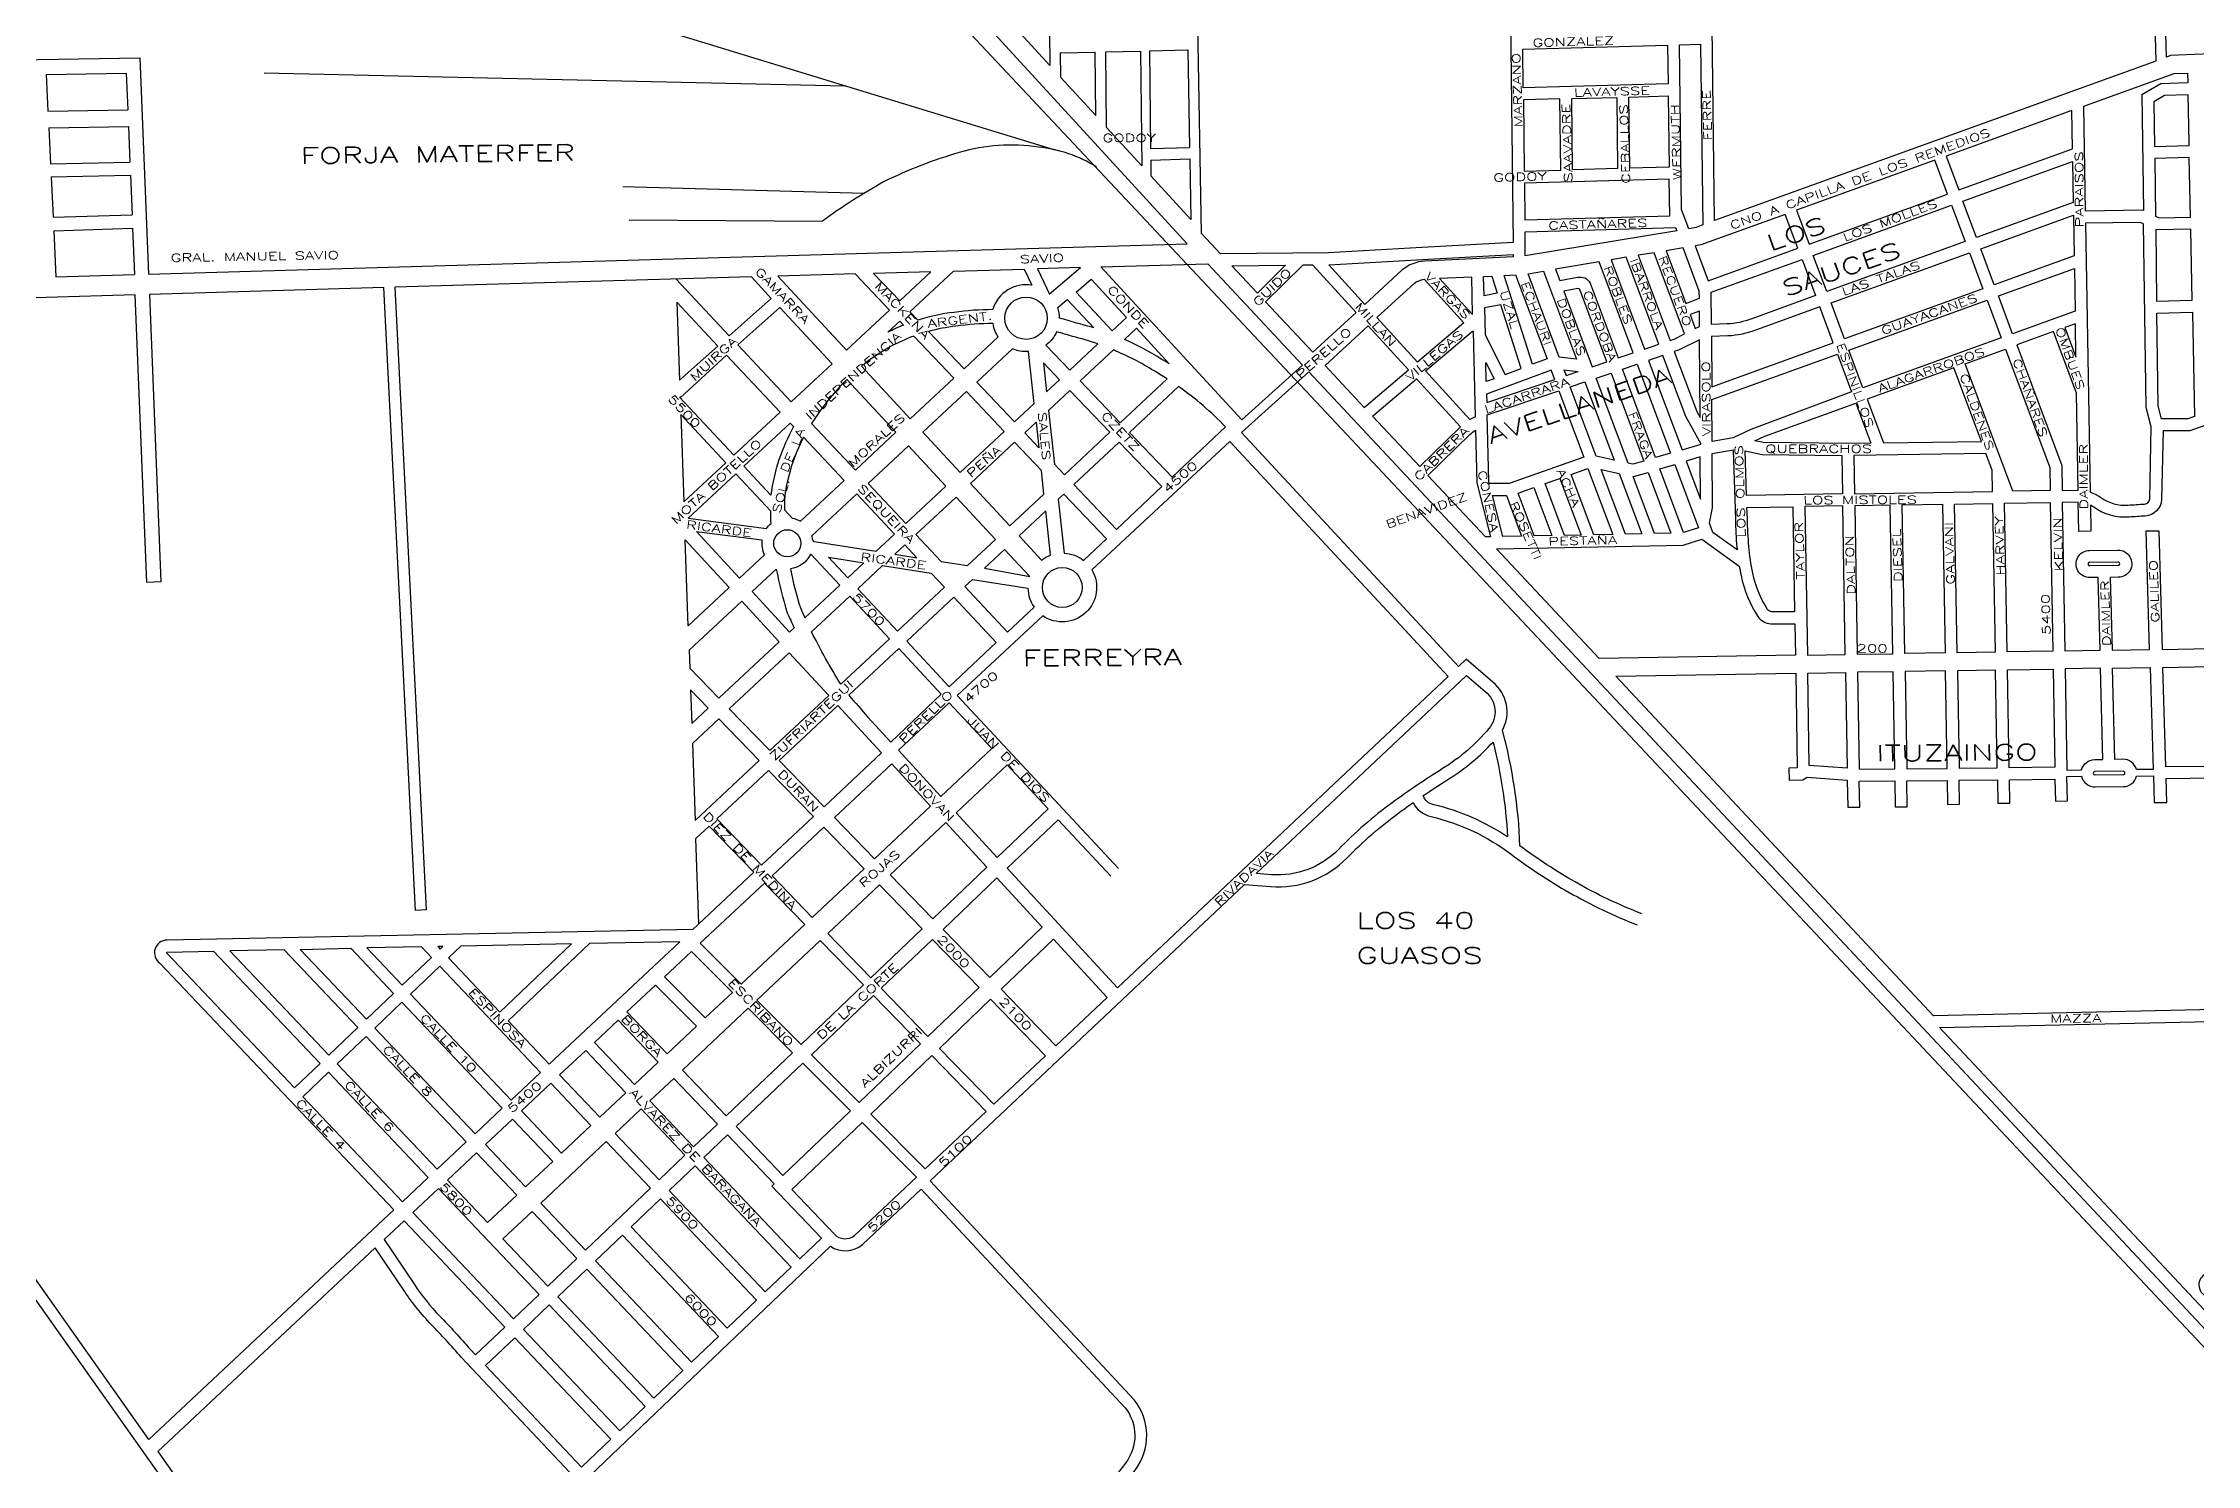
# Model space of a CAD drawing. Header units: millimetres. Extents: x 4374322 to 4409026, y 6503580 to 6534206.
# Drawn here: x 4393463 to 4396154, y 6518277 to 6520054 of the extents above; entities that cross this region are included whole.
import ezdxf

# ---------------------------------------------------------------- set-up
doc = ezdxf.new("R2010")
doc.units = ezdxf.units.MM
for name, color, linetype in [('FERROCARRIL', 252, 'VÍAS'), ('LINEA CALLE', 252, 'Continuous'), ('NOMBRE BARRIO', 8, 'Continuous'), ('NOMBRE CALLE', 252, 'Continuous')]:
    doc.layers.add(name, color=color, linetype=linetype)
doc.styles.add('ROMANS', font='romans')
doc.linetypes.add('VÍAS', pattern='A,3.81,[130,ltypeshp.shx,S=6.35,R=0,X=0,Y=0],3.81', length=7.62)

msp = doc.modelspace()

# ---------------------------------------------------------------- linework, layer by layer
at = {"layer": 'FERROCARRIL', "ltscale": 0.3, "transparency": 33554687}
msp.add_line((4394145.1, 6520098.3), (4394727, 6519920.4), dxfattribs=at)
msp.add_lwpolyline([(4397588.6, 6516906.5), (4393341.3, 6521428.5), (4393292.6, 6521471.3, 0.139948), (4393112.3, 6521529.8, 0.184476), (4392960.5, 6521480.9), (4392882, 6521409.2), (4392798.1, 6521290.2), (4392716.3, 6521200.9), (4392495.1, 6521004.4, -0.251051), (4392190.1, 6520992.9)], format="xyb", dxfattribs=at)
at = {"layer": 'LINEA CALLE', "transparency": 33554687}
for p, q in [((4394322.9, 6520423.9), (4394892.5, 6519802.8)), ((4394719, 6520176.2), (4394720.9, 6520025.6)), ((4394679, 6520071.3), (4394720.9, 6520025.6)), ((4394845.3, 6520044.1), (4394893.5, 6520045.2)), ((4394893.5, 6520045.2), (4394895.6, 6519923.2)), ((4393163.2, 6520028), (4393583.5, 6520035.4)), ((4393583.5, 6520035.4), (4393594.4, 6519765.1)), ((4394733.8, 6520041.5), (4394777.4, 6520042.5)), ((4394733.8, 6520041.5), (4394734.1, 6520011.2)), ((4394778.2, 6519963.2), (4394777.4, 6520042.5)), ((4394790.9, 6520042.8), (4394834.1, 6520043.8)), ((4394791.8, 6519948.3), (4394790.9, 6520042.8)), ((4394834.1, 6520043.8), (4394835.8, 6519900.4)), ((4394845.3, 6520044.1), (4394846.8, 6519921.9)), ((4393466.5, 6520014.3), (4393566.7, 6520016.1)), ((4393466.5, 6520014.3), (4393468.7, 6519968.8)), ((4393566.7, 6520016.1), (4393568.6, 6519970.5)), ((4393738.9, 6520016.5), (4394465.2, 6520000.4)), ((4394734.1, 6520011.2), (4394778.2, 6519963.2)), ((4393468.7, 6519968.8), (4393568.6, 6519970.5)), ((4393469.7, 6519948), (4393569.4, 6519949.6)), ((4393469.7, 6519948), (4393471.9, 6519902.8)), ((4393569.4, 6519949.6), (4393571.2, 6519904.9)), ((4394791.8, 6519948.3), (4394835.8, 6519900.4)), ((4394846.8, 6519921.9), (4394895.6, 6519923.2)), ((4393471.9, 6519902.8), (4393571.2, 6519904.9)), ((4393472.7, 6519886.5), (4393571.9, 6519888.6)), ((4393472.7, 6519886.5), (4393475.1, 6519836)), ((4393571.9, 6519888.6), (4393573.9, 6519839.1)), ((4394846.9, 6519907.6), (4394895.9, 6519908.9)), ((4394846.9, 6519907.6), (4394847.2, 6519888)), ((4394847.2, 6519888), (4394897.2, 6519833.4)), ((4394895.9, 6519908.9), (4394897.2, 6519833.4)), ((4394187.3, 6519874.4), (4394488.9, 6519866.1)), ((4393475.1, 6519836), (4393573.9, 6519839.1)), ((4394195, 6519832.9), (4394436.6, 6519831.3)), ((4393476, 6519819.2), (4393574.6, 6519822.3)), ((4393476, 6519819.2), (4393478.7, 6519761.8)), ((4393574.6, 6519822.3), (4393576.9, 6519764.6)), ((4393594.4, 6519765.1), (4394892.5, 6519802.8)), ((4394784.7, 6519774.1), (4394918.3, 6519778)), ((4394918.3, 6519778), (4395036.7, 6519651.4)), ((4393478.7, 6519761.8), (4393576.9, 6519764.6)), ((4394784.7, 6519774.1), (4394961, 6519582.8)), ((4394665.7, 6519702.8), (4394665.7, 6519702.8)), ((4394666.8, 6519720.2), (4394666.8, 6519720.2)), ((4394714, 6519696.5), (4394714, 6519696.5)), ((4394717.4, 6519713.6), (4394717.4, 6519713.6)), ((4395036.7, 6519651.4), (4394961, 6519582.8)), ((4395044.5, 6519643.1), (4395799.4, 6518836.3)), ((4394258.8, 6519612.1), (4394258.9, 6519610.5)), ((4394465.3, 6519243.6), (4394465.3, 6519243.6))]:
    msp.add_line(p, q, dxfattribs=at)
for points in [[(4396443, 6520051.5), (4396121.4, 6520038), (4396116.2, 6520036), (4396096.6, 6520755.8)], [(4394910.4, 6519815.9), (4394896.5, 6520598.3), (4395290.2, 6520602.8), (4395299.9, 6519804.6), (4395185.8, 6519798.3), (4395069.1, 6519791.4), (4394934.3, 6519790.3), (4394910.4, 6519815.9)], [(4395430.5, 6519896.8), (4395374.2, 6519895.3), (4395373.2, 6519984.3), (4395429.4, 6519985.9), (4395430.5, 6519896.8)], [(4395445.5, 6519897.2), (4395444.4, 6519986.3), (4395493.7, 6519987.6), (4395494.8, 6519898.6), (4395445.5, 6519897.2)], [(4395840.9, 6519912.5), (4395856.8, 6519870.2), (4395998.8, 6519921.6), (4395998, 6519969.3), (4395840.9, 6519912.5)], [(4395862, 6519856.1), (4395999.1, 6519905.7), (4395999.9, 6519854.6), (4395879, 6519810.8), (4395862, 6519856.1)], [(4395864.8, 6519805.7), (4395691.9, 6519743.2), (4395675, 6519788.4), (4395847.9, 6519851), (4395864.8, 6519805.7)], [(4395901, 6519751.8), (4395884.2, 6519796.8), (4396000.2, 6519838.8), (4396001, 6519788), (4395901, 6519751.8)], [(4396146.7, 6519820.8), (4396146.5, 6519821.1), (4396104.1, 6519820.3), (4396102.9, 6519820.8), (4396104.1, 6519731.4), (4396148.4, 6519732.4), (4396146.7, 6519820.8)], [(4394948.2, 6519775.4), (4395015.4, 6519776), (4394980.3, 6519741.2), (4394948.2, 6519775.4)], [(4395441.3, 6519786), (4395422.2, 6519782.8), (4395463.9, 6519671.3), (4395481.9, 6519677.3), (4395441.3, 6519786)], [(4394253.8, 6519758.7), (4394320.3, 6519687.8), (4394372.8, 6519734.7), (4394347.9, 6519761.5), (4393902.1, 6519748.5), (4393941.4, 6518970.6), (4393928, 6518969.9), (4393888.7, 6519748.2), (4393595.5, 6519739.7), (4393610, 6519380.5), (4393592.4, 6519379.8), (4393577.9, 6519739.1), (4393396.5, 6519733.9)], [(4394572.2, 6519768), (4394500.7, 6519765.9), (4394533.2, 6519731.6), (4394572.2, 6519768)], [(4394720.2, 6519740), (4394759.3, 6519773.4), (4394705.3, 6519771.8), (4394720.3, 6519740.1)], [(4395208, 6519759.5), (4395249.2, 6519714.4), (4395248.1, 6519761.4), (4395208, 6519759.5)], [(4395318.5, 6519765.5), (4395337.8, 6519768.7), (4395378.9, 6519658.7), (4395357.4, 6519661.4), (4395318.5, 6519765.5)], [(4395923.9, 6519690.5), (4395906.3, 6519737.7), (4396001.3, 6519772.1), (4396002.2, 6519718.8), (4395923.9, 6519690.5)], [(4395909.8, 6519685.4), (4395736.9, 6519622.8), (4395719.3, 6519670.1), (4395892.2, 6519732.6), (4395909.8, 6519685.4)], [(4394258.9, 6519610.5), (4394316.7, 6519663.8), (4394383.7, 6519592.4), (4394325.8, 6519538.6), (4394258, 6519611.4)], [(4395363.3, 6519645.5), (4395381.2, 6519643.3)], [(4395363.3, 6519645.5), (4395366.1, 6519638.2)], [(4395366.1, 6519638.2), (4395381.2, 6519643.3)], [(4395443.5, 6519528.7), (4395403.7, 6519635.1), (4395422.2, 6519641.3), (4395463.3, 6519531.4), (4395449.6, 6519527.4), (4395443.5, 6519528.7)], [(4395515.6, 6519587), (4395487.1, 6519663.3), (4395469.2, 6519657.2), (4395510.9, 6519545.5), (4395534.8, 6519552.5), (4395515.6, 6519587)], [(4395267.4, 6519589), (4395357.1, 6519619.3), (4395388.2, 6519536.2), (4395295, 6519503.3), (4395270.1, 6519503.5), (4395269.5, 6519506.1), (4395267.4, 6519589)], [(4395898.4, 6519520), (4395890.6, 6519541), (4395725.6, 6519538.3), (4395726.4, 6519490.6), (4395898.9, 6519493.4), (4395898.4, 6519520)], [(4395512.6, 6519442.2), (4395483, 6519521.6), (4395501.8, 6519527.1), (4395531.4, 6519448), (4395512.6, 6519442.2)], [(4395789.2, 6519290.9), (4395786.1, 6519476.6), (4395836.5, 6519477.4), (4395839.6, 6519291.7), (4395789.2, 6519290.9)], [(4395902.3, 6519292.7), (4395854.6, 6519291.9), (4395851.5, 6519477.6), (4395899.1, 6519478.4), (4395902.3, 6519292.7)], [(4395974.3, 6519293.9), (4395917.3, 6519293), (4395914.1, 6519478.7), (4395971.2, 6519479.6), (4395974.3, 6519293.9)], [(4394695.7, 6519387.2), (4394664.4, 6519420.9), (4394639.3, 6519397.4), (4394695.7, 6519387.2)], [(4395732.1, 6519146.3), (4395776.7, 6519146.7), (4395774.6, 6519268.1), (4395730.2, 6519267.4), (4395732.2, 6519146.3)], [(4395789.6, 6519268.4), (4395791.7, 6519146.9), (4395842.1, 6519147.3), (4395840, 6519269.2), (4395789.6, 6519268.4)], [(4396111.8, 6519273.6), (4396171.3, 6519274.6), (4396175.5, 6519149.9), (4396115.5, 6519149.3), (4396111.8, 6519273.6)], [(4396361.8, 6518850.2), (4395825.1, 6518838.3), (4395640.2, 6519035.9), (4395640.2, 6519035.9), (4395428.2, 6519262.5)], [(4394584.8, 6519112.3), (4394648.4, 6519172), (4394595.1, 6519229.2), (4394531.6, 6519170), (4394584.8, 6519112.3)], [(4394571.9, 6519100.2), (4394523.2, 6519153), (4394451.8, 6519086.1), (4394501.9, 6519034.3), (4394571.9, 6519100.2)], [(4394590.8, 6519079.7), (4394521.3, 6519014.3), (4394574.6, 6518959.3), (4394642.3, 6519023.9), (4394590.8, 6519079.7)], [(4394796.9, 6519012.6), (4394731.1, 6519083.2), (4394667.5, 6519022.6), (4394805.3, 6518873.1)], [(4393130.5, 6518938.9), (4393739.4, 6518078.8)], [(4393867.4, 6518922.9), (4393911.6, 6518876.3), (4393948.1, 6518911.2), (4393935.7, 6518924.2), (4393867.4, 6518922.9)], [(4394215.3, 6518350.1), (4394095.2, 6518476.8), (4394063.1, 6518446.2), (4394183.3, 6518319.6), (4394215.3, 6518350.1)]]:
    msp.add_lwpolyline(points, dxfattribs=at)
for points in [[(4395551.7, 6519831.8), (4395545.4, 6520351, 0.028793), (4395549.2, 6520352.6, -0.030093), (4395601.4, 6520374.7, -0.055276), (4395611.5, 6520377.1), (4395701.4, 6520378.8, -0.055805), (4395742.6, 6520375), (4395765.7, 6520367.7, 0.062706), (4395789.6, 6520363.4), (4396093.7, 6520369.9), (4396102.9, 6520031.3)], [(4396021, 6519492.6, -0.076226), (4396034.3, 6519485.9, 0.177459), (4396068.4, 6519476.3, -0.004861), (4396088.8, 6519477.7, 0.379137), (4396095.4, 6519484.2), (4396097.3, 6519574), (4396090.9, 6519598.2), (4396087.8, 6519827.7), (4396083.4, 6519829.7), (4396015.3, 6519828.8)], [(4395114.5, 6519727.2), (4395069.6, 6519776.4), (4395186.7, 6519783.4), (4395300.1, 6519789.6), (4395300.1, 6519786.4), (4395189.4, 6519781.2, 0.162293), (4395161.3, 6519770.3)], [(4395598.3, 6519709.3, -0.086328), (4395567.4, 6519702.8), (4395547.8, 6519702.1), (4395547.5, 6519742.3), (4395660.9, 6519783.3), (4395677.8, 6519738.1)], [(4394555.9, 6519707.6), (4394546, 6519718), (4394600.6, 6519768.8), (4394688.9, 6519771.4), (4394698.5, 6519751, 0.387001), (4394649.7, 6519720.6, 0.036195), (4394601.2, 6519717.2, 0.048111)], [(4394754.1, 6519703.8, 0.016359), (4394733, 6519710, 0.079715), (4394730.9, 6519723.1), (4394742.7, 6519733.2), (4394775.9, 6519697.7, 0.015454)], [(4395417, 6519655.4), (4395383.2, 6519745.6, 0.386116), (4395380.8, 6519746.9), (4395363.2, 6519743.6), (4395398.5, 6519649.1)], [(4395547.9, 6519687.1), (4395548.2, 6519624.1), (4395548.2, 6519624.1), (4395699.9, 6519679), (4395683.1, 6519724), (4395603.8, 6519695.3, -0.086328), (4395568, 6519687.8)], [(4394538.1, 6519701.3, 0.022457), (4394518.4, 6519692.3), (4394533.4, 6519706.3)], [(4394603.4, 6519699.9, 0.0388), (4394569.4, 6519693.4), (4394613.6, 6519646.7), (4394656.4, 6519686.7, -0.107664), (4394649.9, 6519703.2, 0.036579)], [(4394489.3, 6519653, 0.004107), (4394485.5, 6519649.9), (4394546.5, 6519584.2), (4394601, 6519635), (4394551.1, 6519687.6, 0.07957)], [(4394676.6, 6519580.3), (4394701.2, 6519603.3), (4394694.1, 6519668.2, -0.122639), (4394674.2, 6519671.7), (4394629.5, 6519630)], [(4394729.4, 6519692.9, -0.130432), (4394715.9, 6519676.2), (4394745.8, 6519645), (4394780.9, 6519677.7, 0.023635), (4394749.3, 6519687.1, 0.016276)], [(4394800.3, 6519670.3), (4394758.8, 6519631.5), (4394808.8, 6519579.3), (4394867.4, 6519634.1, 0.011701), (4394851.1, 6519644, 0.041062)], [(4395249.8, 6519693.7), (4395252.4, 6519586.4, 0.034519), (4395245.9, 6519583.3), (4395190.5, 6519644), (4395248.9, 6519693.7)], [(4394428, 6519585.7, 0.009717), (4394423.1, 6519578.4), (4394477.9, 6519520.2), (4394528.4, 6519567.3), (4394467.1, 6519633.2, 0.051379)], [(4394873.7, 6519511.4), (4394940.4, 6519574.2, 0.047519), (4394881.8, 6519624.4), (4394820.5, 6519567)], [(4394372.1, 6519488.9, 0.000031), (4394372.1, 6519488.8), (4394338.6, 6519524.9), (4394396.5, 6519578.8), (4394400.6, 6519574.5, 0.093357)], [(4394389.5, 6519487.4, 0.010238), (4394389.3, 6519470.4), (4394398.9, 6519460.1, -0.08651), (4394409.2, 6519456.1), (4394463.9, 6519507.1), (4394413.1, 6519561.1, 0.086141)], [(4394268.8, 6519459.9), (4394366.8, 6519447.2, -0.065432), (4394372.4, 6519453.3, -0.008964), (4394372, 6519468.9), (4394328.5, 6519515.5)], [(4394479.6, 6519490.3), (4394526.7, 6519440.2), (4394503.6, 6519418.5), (4394426.4, 6519430.5), (4394424.6, 6519432.5, 0.043512), (4394423.5, 6519437.9)], [(4394763, 6519407.2), (4394791.5, 6519434), (4394738.3, 6519490.1), (4394731.3, 6519483.6), (4394738.6, 6519416.3, -0.15481)], [(4394721.8, 6519413.8), (4394715.8, 6519469), (4394682.5, 6519437.9), (4394710.6, 6519407.7, -0.074539)], [(4395651.7, 6519342.9), (4395622.8, 6519343, -0.185937), (4395617.9, 6519345.8, -0.091203), (4395599.3, 6519391.5, -0.027965), (4395594.5, 6519424.8, -0.016996), (4395592.6, 6519459.3), (4395592.1, 6519473.4), (4395649.5, 6519474.3)], [(4394333.1, 6519385.2), (4394279.4, 6519443.4), (4394361.1, 6519432.8, 0.150605), (4394364.2, 6519414.2)], [(4395652.6, 6519288.7), (4395407.4, 6519284.7), (4395279.1, 6519421.8), (4395512.3, 6519426.4), (4395535.7, 6519433.7), (4395582.5, 6519400, 0.009288), (4395584.7, 6519388.4, 0.09229), (4395605.5, 6519337.3, 0.214261), (4395621.9, 6519328), (4395652, 6519327.9)], [(4394401.3, 6519323), (4394395.5, 6519317.5), (4394348.7, 6519368.2), (4394379, 6519396.5, 0.032506), (4394392.8, 6519341.8, 0.006706)], [(4395292.9, 6519061.7, 0.08904), (4395200.6, 6519101.9, -0.264711), (4395187.4, 6519113.3, -0.009315), (4395219.7, 6519134.3, 0.068077), (4395274.8, 6519180.3, -0.04813)], [(4393777, 6518748), (4393617.8, 6518915.9, -0.935225), (4393617.9, 6518917.8), (4393675.8, 6518919), (4393809.1, 6518778.5)], [(4396678.3, 6517961.6), (4396509.9, 6518141.3, -0.656092), (4396512.6, 6518147.4), (4396695.3, 6518147.6, 0.421563), (4396700.3, 6518152.7), (4396696.9, 6518512.6, 0.406902), (4396691.9, 6518517.6), (4396171.8, 6518516.9, 0.656098), (4396160.9, 6518491.6), (4396666.6, 6517952.2), (4396656.2, 6517945), (4395832.8, 6518823.5), (4396941.2, 6518848), (4396946.1, 6518668.2), (4397355.9, 6518676), (4397367.6, 6518172), (4397362, 6518162), (4397334.4, 6518144.7), (4396720.6, 6518139.9, 0.416041), (4396700.7, 6518119.7), (4396702.4, 6517961.9)], [(4394398.5, 6518620.9), (4394451.6, 6518565.3, 0.389339), (4394476.9, 6518563.7), (4394554.2, 6518636.5), (4394486.2, 6518704.8)], [(4394781.8, 6518235.5), (4394700.6, 6518129.8, 0.207196), (4394691.4, 6518108.6), (4394196.2, 6518091.5), (4394125.2, 6518197.8, -0.37563), (4394127.7, 6518217.1), (4394148.7, 6518243.6, 0.3132), (4394145.8, 6518263.1), (4394446.6, 6518550.1, 0.331717), (4394486.8, 6518552.4), (4394560.2, 6518621.6), (4394815, 6518348.4, -0.343086), (4394815.4, 6518279.3)], [(4394039.7, 6518449.2), (4393913.8, 6518582), (4393889, 6518558.8), (4393926.7, 6518502.4, 0.045217), (4393958.5, 6518462.9, -0.014327), (4393996.3, 6518421.5), (4394003.1, 6518414.3)], [(4393605.9, 6518293.5), (4393757.5, 6518079.2), (4393990.9, 6518084.4), (4394178.6, 6518090.9), (4394112.7, 6518189.4, -0.360686), (4394116.6, 6518227.3), (4394135.5, 6518251.1, 0.211643), (4394134.9, 6518252.8), (4393992.2, 6518404), (4393985.2, 6518411.5, 0.014414), (4393947.7, 6518452.5, -0.045217), (4393914.2, 6518494), (4393877.9, 6518548.4)]]:
    msp.add_lwpolyline(points, format="xyb", close=True, dxfattribs=at)
for points in [[(4395493.5, 6520002.6), (4395312.6, 6519997.7), (4395312, 6520046.1), (4395492.9, 6520051.1)], [(4395507.9, 6520051.5), (4395534, 6520052.2), (4395536.8, 6519826.4), (4395528.5, 6519823.4), (4395519.3, 6519821.8), (4395510.4, 6519845.6)], [(4396015.1, 6519843.8), (4396012.9, 6519974.7), (4396125.9, 6520015.6), (4396142.7, 6520016.3), (4396142.9, 6520004.1), (4396109.5, 6520002.9), (4396085.6, 6519988.9), (4396087.6, 6519844.3), (4396086.5, 6519844.8)], [(4395358.2, 6519983.9), (4395312.7, 6519982.7), (4395313.8, 6519893.6), (4395359.3, 6519894.9)], [(4396144.6, 6519925.6), (4396144.6, 6519930), (4396143.3, 6519989.1), (4396113.8, 6519988.1), (4396100.7, 6519980.4), (4396101.5, 6519924.6)], [(4396146.4, 6519836.1), (4396144.9, 6519910.6), (4396101.7, 6519909.6), (4396102.6, 6519837.4), (4396107.2, 6519835.3)], [(4395495, 6519883.6), (4395314, 6519878.6), (4395314.6, 6519832.9), (4395495.5, 6519837.9)], [(4395842.7, 6519865.1), (4395826.8, 6519907.4), (4395653.9, 6519844.8), (4395669.8, 6519802.5)], [(4395543.6, 6519756.8), (4395655.7, 6519797.4), (4395639.8, 6519839.7), (4395534.3, 6519801.5), (4395527.4, 6519800.4), (4395543.6, 6519756.8)], [(4395504.3, 6519819.3), (4395315.1, 6519787.8), (4395314.7, 6519817.9), (4395502.9, 6519823.1)], [(4395049.5, 6519667.3), (4395103.5, 6519717), (4395049.4, 6519776.3), (4395036.9, 6519776.2), (4394990.5, 6519730.3), (4395049.5, 6519667.3)], [(4395513.9, 6519690.3), (4395476, 6519791.8), (4395456.3, 6519788.5), (4395496.1, 6519682.2), (4395501, 6519683.8)], [(4395532.5, 6519743.7), (4395512.3, 6519797.9), (4395491, 6519794.3), (4395515.7, 6519728.4), (4395532.6, 6519734.8)], [(4395886.9, 6519746.7), (4395714, 6519684.1), (4395697.2, 6519729.1), (4395870.1, 6519791.7)], [(4394380.9, 6519762.4), (4394466.9, 6519669.9), (4394520.5, 6519719.8), (4394477.5, 6519765.2)], [(4394798.6, 6519694.3), (4394753.6, 6519742.5), (4394772.6, 6519758.7), (4394816.5, 6519711)], [(4395280, 6519741.1), (4395263.6, 6519737.9), (4395263, 6519762.1), (4395273.1, 6519762.6)], [(4395342.3, 6519659), (4395324.2, 6519652.3), (4395288.6, 6519763.4), (4395303, 6519764)], [(4394254.6, 6519729.9), (4394258.1, 6519632.3), (4394306.1, 6519675.1)], [(4394397.7, 6519605.5), (4394448.7, 6519653), (4394383.4, 6519723.3), (4394331, 6519676.5)], [(4395310.1, 6519647), (4395284.6, 6519726.7), (4395264, 6519722.7), (4395264.9, 6519689.1), (4395290.1, 6519639.6)], [(4395064.8, 6519650.8), (4395113.8, 6519598.5), (4395168.9, 6519645.4), (4395118.7, 6519700.4), (4395064.8, 6519650.8)], [(4395532.7, 6519718.8), (4395520.9, 6519714.4), (4395527.4, 6519697), (4395532.8, 6519699.7)], [(4396002.5, 6519703), (4395989.3, 6519698.2), (4396003.2, 6519661.1)], [(4396148.7, 6519717.5), (4396151.3, 6519587.2), (4396143, 6519584.1), (4396110.1, 6519584.3), (4396105.9, 6519600.3), (4396104.3, 6519716.4)], [(4395532.9, 6519683), (4395506.7, 6519669.9), (4395501.3, 6519668.1), (4395529.3, 6519593.4), (4395533.4, 6519585.9)], [(4395971, 6519494.6), (4395924.2, 6519493.8), (4395864.7, 6519653.1), (4395915.1, 6519671.4), (4395970.5, 6519523.2)], [(4395975.2, 6519693.1), (4395929.2, 6519676.5), (4395985.4, 6519526), (4395986, 6519494.8), (4396006, 6519495.1), (4396003.9, 6519616.2)], [(4394716.8, 6519617.8), (4394733, 6519633), (4394712.8, 6519654.2)], [(4395276, 6519634.3), (4395266.3, 6519630.7), (4395265.7, 6519654.4)], [(4395351.9, 6519633.4), (4395347.5, 6519645), (4395266.7, 6519614.9), (4395267, 6519604.7)], [(4395496.5, 6519541.2), (4395477.7, 6519535.7), (4395436.4, 6519646.1), (4395455, 6519652.4)], [(4395548.3, 6519608.2), (4395705.2, 6519665), (4395722.8, 6519617.7), (4395597.1, 6519571), (4395574.8, 6519560.5), (4395548.6, 6519555.9), (4395548.3, 6519608.2)], [(4395885, 6519555.9), (4395850.6, 6519648), (4395742.2, 6519608.8), (4395762.7, 6519554)], [(4394664, 6519568.5), (4394616.9, 6519618.2), (4394562.2, 6519567.3), (4394608.9, 6519517)], [(4394726.6, 6519527.6), (4394739.3, 6519514.2), (4394796, 6519567.3), (4394746, 6519619.5), (4394719.3, 6519594.5)], [(4395234.1, 6519574), (4395183.1, 6519524.5), (4395124.1, 6519587.5), (4395179, 6519634.3)], [(4395403.7, 6519537.4), (4395371.3, 6519624.1), (4395389.5, 6519630.3), (4395426.1, 6519532.5)], [(4394263.5, 6519480.5), (4394315.8, 6519529.2), (4394259.6, 6519589.5)], [(4395746.8, 6519553.7), (4395716.9, 6519553.2), (4395612.9, 6519554.4), (4395602, 6519556.7), (4395614.4, 6519562.6), (4395728.1, 6519603.7)], [(4394689.5, 6519566.7), (4394703.7, 6519580), (4394707.2, 6519548)], [(4394590.8, 6519500.1), (4394544.1, 6519550.4), (4394493.7, 6519503.3), (4394540.7, 6519453.2)], [(4394621.7, 6519503.3), (4394671, 6519450.3), (4394713.5, 6519490.1), (4394710.3, 6519519.7), (4394676.9, 6519554.9)], [(4394804.1, 6519445.9), (4394861, 6519499.4), (4394807.7, 6519555.1), (4394750.9, 6519501.9)], [(4395534, 6519483.8), (4395533.7, 6519536.5), (4395516.2, 6519531.4)], [(4395589.8, 6519544), (4395611.2, 6519539.4), (4395710.6, 6519538.3), (4395711.4, 6519490.4), (4395591.6, 6519488.4)], [(4395364, 6519438.5), (4395339.8, 6519503.2), (4395358.3, 6519509.7), (4395384.8, 6519438.9)], [(4395400.7, 6519439.2), (4395372.5, 6519514.7), (4395393.4, 6519522.1), (4395424.3, 6519439.7)], [(4395440.2, 6519440), (4395410, 6519520.7), (4395432.3, 6519515.8), (4395460.5, 6519440.4)], [(4395476.4, 6519440.7), (4395449.8, 6519512), (4395450.2, 6519511.9), (4395468.6, 6519517.3), (4395497, 6519441.1)], [(4394553.5, 6519439.6), (4394585.2, 6519405.8), (4394618, 6519400.7), (4394652.8, 6519433.3), (4394603.6, 6519486.4)], [(4395310.4, 6519437.5), (4395286.9, 6519437), (4395273.9, 6519488.5), (4395291.4, 6519488.3)], [(4395348.1, 6519438.2), (4395326.3, 6519437.8), (4395306.3, 6519491.4), (4395325.7, 6519498.2)], [(4395711.7, 6519475.4), (4395664.5, 6519474.6), (4395667.6, 6519288.9), (4395714.8, 6519289.7)], [(4395771.1, 6519476.3), (4395726.7, 6519475.6), (4395729.8, 6519289.9), (4395774.2, 6519290.6)], [(4394269, 6519325.4), (4394265.1, 6519432.9), (4394320.2, 6519373.2)], [(4394527.1, 6519414.9), (4394554.5, 6519410.6), (4394539.5, 6519426.5)], [(4394468.3, 6519385.6), (4394444.4, 6519411.2), (4394488.4, 6519404.4)], [(4394589.1, 6519373.7), (4394530.5, 6519318.8), (4394481.1, 6519371.9), (4394511.9, 6519400.7), (4394572.6, 6519391.3)], [(4394270, 6519294.9), (4394270.8, 6519272.7), (4394307.3, 6519235.1), (4394382.6, 6519305.5), (4394335.8, 6519356.2)], [(4394600.7, 6519361.4), (4394542, 6519306.4), (4394595.2, 6519249.3), (4394654, 6519304.6)], [(4394395.3, 6519291.7), (4394320.3, 6519221.6), (4394370.9, 6519169.5), (4394444.5, 6519238.4)], [(4395715.2, 6519267.2), (4395717.2, 6519147.7), (4395669.9, 6519151.1), (4395668, 6519266.4)], [(4395904.7, 6519148), (4395902.7, 6519270.2), (4395855, 6519269.4), (4395857.1, 6519147.5)], [(4395976.8, 6519148.7), (4395919.7, 6519148.1), (4395917.6, 6519270.5), (4395974.7, 6519271.4)], [(4394294, 6519222.7), (4394271.8, 6519245.6), (4394273.3, 6519203.3)], [(4394510.5, 6519166.8), (4394456, 6519225.9), (4394382.7, 6519157.3), (4394438.7, 6519099.5)], [(4394277.6, 6519082.1), (4394357.7, 6519157.1), (4394307.1, 6519209.3), (4394274.2, 6519178.5)], [(4394360.6, 6519026.4), (4394425.5, 6519087.1), (4394369.4, 6519144.9), (4394304.5, 6519084.1)], [(4394667.4, 6519151.6), (4394718.6, 6519096.7), (4394655, 6519036.1), (4394603.7, 6519091.7)], [(4394424, 6518961.1), (4394488.7, 6519021.9), (4394438.5, 6519073.7), (4394373.7, 6519012.9)], [(4394283.9, 6518928.8), (4394335.1, 6518877.5), (4394414.5, 6518952.2), (4394364.2, 6519004), (4394283.9, 6518928.8)], [(4394497.3, 6518885.7), (4394561.5, 6518946.8), (4394508.1, 6519001.9), (4394443.4, 6518941.1)], [(4394654.7, 6519010.4), (4394587.4, 6518946.2), (4394645.7, 6518886.1), (4394711.3, 6518949)], [(4393856.1, 6518823.4), (4393763.8, 6518920.8), (4393696.1, 6518919.4), (4393819.9, 6518788.9)], [(4393784.1, 6518921.2), (4393847.1, 6518922.5), (4393900.7, 6518865.9), (4393867, 6518833.8)], [(4393956, 6518924.6), (4393959, 6518921.5), (4393962.4, 6518924.8)], [(4394033.7, 6518842.7), (4394123.2, 6518928), (4393984.6, 6518925.2), (4393969.3, 6518910.6)], [(4394258.5, 6518930.7), (4394145.4, 6518928.4), (4394044.1, 6518831.8), (4394095.3, 6518777.8)], [(4394273, 6518918.5), (4394324.1, 6518867.2), (4394290.3, 6518835.5), (4394239.1, 6518886.8), (4394273, 6518918.5)], [(4394434, 6518932.2), (4394354.8, 6518857.8), (4394410, 6518802.4), (4394487.9, 6518876.7)], [(4394568.6, 6518812.3), (4394632.6, 6518873.5), (4394574.3, 6518933.7), (4394510.1, 6518872.5)], [(4394660, 6518871.3), (4394728.5, 6518800.7), (4394792.5, 6518861), (4394725.3, 6518933.8)], [(4394084.4, 6518767.5), (4393958.5, 6518900.3), (4393921.9, 6518865.4), (4394047.5, 6518732.9)], [(4394192.4, 6518843.1), (4394228.2, 6518876.6), (4394279.4, 6518825.2), (4394242.5, 6518790.5), (4394192.4, 6518843.1)], [(4394500.7, 6518863.5), (4394423, 6518789.4), (4394482.5, 6518729.8), (4394559.3, 6518803.3)], [(4393877.3, 6518822.9), (4393911, 6518855), (4394036.5, 6518722.7), (4394002.5, 6518690.8), (4393877.3, 6518822.9)], [(4394399.2, 6518792), (4394343.8, 6518847.5), (4394261.7, 6518770.3), (4394316.3, 6518713)], [(4394583, 6518797.5), (4394650.9, 6518727.6), (4394715.3, 6518788.2), (4394646.9, 6518858.8)], [(4393955.1, 6518646.4), (4393830.2, 6518778), (4393866.5, 6518812.5), (4393991.6, 6518680.6)], [(4394181.5, 6518832.8), (4394231.5, 6518780.2), (4394201.8, 6518752.3), (4394151.8, 6518805), (4394181.5, 6518832.8)], [(4394158.3, 6518711.4), (4394108.2, 6518764.2), (4394140.9, 6518794.8), (4394190.9, 6518742)], [(4394573.6, 6518788.6), (4394497, 6518715.2), (4394565.2, 6518646.8), (4394641.5, 6518718.7)], [(4393911.8, 6518605.8), (4393787.3, 6518737.1), (4393819.4, 6518767.6), (4393944.1, 6518636.1)], [(4394110.5, 6518666.5), (4394060.4, 6518719.3), (4394097.3, 6518753.9), (4394147.3, 6518701.1)], [(4394305.5, 6518702.7), (4394250.8, 6518760), (4394221, 6518732.1), (4394275.7, 6518674.3)], [(4394471.6, 6518719.4), (4394412.1, 6518779), (4394329, 6518699.7), (4394387.2, 6518638.6)], [(4394099.6, 6518656.2), (4394049.4, 6518709.1), (4394015.4, 6518677.2), (4394065.6, 6518624.3)], [(4394264.9, 6518664), (4394210.1, 6518721.8), (4394177.5, 6518691.1), (4394232.5, 6518633.1)], [(4394140.5, 6518545.3), (4394084.8, 6518604), (4394166.5, 6518680.9), (4394221.6, 6518622.7)], [(4394376.4, 6518628.2), (4394318.1, 6518689.4), (4394288.4, 6518661), (4394408.4, 6518534.4), (4394435.6, 6518560.4), (4394373.4, 6518625.4)], [(4394018.2, 6518579.7), (4393968, 6518632.7), (4394004.5, 6518667), (4394054.7, 6518614)], [(4394397.5, 6518524.1), (4394277.5, 6518650.7), (4394245.1, 6518619.8), (4394365.2, 6518493.2)], [(4394050.5, 6518459.5), (4393924.7, 6518592.2), (4393957, 6518622.5), (4394082.6, 6518490.1)], [(4394093.4, 6518500.4), (4394037.4, 6518559.5), (4394073.9, 6518593.8), (4394129.6, 6518535)], [(4394354.3, 6518482.8), (4394234.3, 6518609.4), (4394197.7, 6518574.5), (4394317.7, 6518447.9)], [(4394306.9, 6518437.6), (4394186.8, 6518564.2), (4394153.1, 6518532), (4394273.2, 6518405.4)], [(4394262.3, 6518395), (4394142.3, 6518521.7), (4394106, 6518487.1), (4394226.1, 6518360.5)], [(4394135.5, 6518274), (4394172.4, 6518309.2), (4394052.3, 6518435.9), (4394015.7, 6518401), (4394135.5, 6518274)]]:
    msp.add_lwpolyline(points, close=True, dxfattribs=at)
for points in [[(4395352.8, 6519771.2), (4395358.2, 6519757), (4395380.2, 6519761, -0.340752), (4395396.1, 6519753.9), (4395431.2, 6519660.2), (4395449.7, 6519666.5), (4395407.2, 6519780.3), (4395352.8, 6519771.2)], [(4395188.6, 6519758.5), (4395238.1, 6519704.3), (4395180.3, 6519655.1), (4395129.7, 6519710.6), (4395176, 6519753.3, -0.13808), (4395188.6, 6519758.5)], [(4394869.9, 6519653.1, 0.00672), (4394860.1, 6519658.9, 0.035501), (4394814.2, 6519683.3), (4394829.2, 6519697.3), (4394869.9, 6519653.1)], [(4395460.5, 6518965.7, -0.036946), (4395377.2, 6519005.4, -0.030666), (4395308.4, 6519050.6, 0.057326), (4395286.4, 6519195.1, 0.36682), (4395274.6, 6519254.9), (4395241.3, 6519283.7), (4395231.7, 6519274.7), (4394960.4, 6519567), (4395044.5, 6519643.1)], [(4395265.3, 6519436.6), (4395193.3, 6519513.5), (4395245.8, 6519564.5, -0.059551), (4395252.9, 6519569.9), (4395254.5, 6519504.1), (4395271.5, 6519436.7), (4395265.3, 6519436.6)], [(4396165.4, 6519576.3), (4396145.5, 6519569.1), (4396112.2, 6519569.3), (4396110.3, 6519483.3, -0.379137), (4396089.7, 6519462.7, 0.004861), (4396069.6, 6519461.3, -0.177459), (4396025.5, 6519473.7, 0.036375), (4396021.3, 6519476.3), (4396021.8, 6519443.7), (4396006.8, 6519443.5), (4396006.2, 6519480.1, 0.001573), (4396006, 6519480.1), (4395986.2, 6519479.8), (4395989.3, 6519294.1), (4396033.3, 6519294.9), (4396030.9, 6519385.9), (4396020.7, 6519385.8), (4396020.7, 6519385.8, -1.009825), (4396020.3, 6519419.8), (4396055.6, 6519420.2, -1.004924), (4396056.1, 6519386.1), (4396045.9, 6519386), (4396048.3, 6519295.1), (4396095.3, 6519295.9), (4396090.9, 6519444.2), (4396106.7, 6519444.4), (4396111.1, 6519296.1), (4396170.6, 6519297.1)], [(4394805.3, 6518873.1), (4395218.6, 6519262.3), (4394945.8, 6519556), (4394773.4, 6519395.3, -0.80493), (4394712, 6519338.1), (4394605.2, 6519238.6), (4394806.7, 6519022.2)], [(4395545.2, 6519453.8), (4395549, 6519472.8), (4395548.7, 6519540.7), (4395574.7, 6519545.3), (4395577.6, 6519458.9, 0.016954), (4395579.5, 6519423.5, 0.002438), (4395579.8, 6519420.4), (4395549.6, 6519442.1), (4395545.2, 6519453.8)], [(4394409.1, 6519348, 0.004549), (4394414.7, 6519335.5), (4394458.3, 6519376.2), (4394422.5, 6519414.6), (4394421.7, 6519414.8, -0.256077), (4394396.7, 6519396.8, 0.030276), (4394409.1, 6519348)], [(4396020.3, 6519400.8), (4396056, 6519401.1, 1.014312), (4396055.9, 6519405.2), (4396020.4, 6519404.8, 1.028762), (4396020.4, 6519400.8), (4396020.3, 6519400.8)], [(4394701.1, 6519348.9), (4394668, 6519317.7), (4394614.7, 6519374.5), (4394624.1, 6519383.3), (4394693.5, 6519372.5, 0.147235), (4394701.1, 6519348.9)], [(4394459.6, 6519252.5, -0.024846), (4394423.2, 6519317.8), (4394471, 6519362.5), (4394520.4, 6519309.4), (4394459.6, 6519252.5)], [(4394493.4, 6519211.3), (4394522, 6519180.3), (4394585.2, 6519239.9), (4394532, 6519297), (4394469.7, 6519238.7, -0.005501), (4394493.4, 6519211.3)], [(4395428.2, 6519262.5), (4395653, 6519266.2), (4395655, 6519147.9), (4395644.3, 6519147.5), (4395644.8, 6519132.5), (4395661.8, 6519133.1), (4395667.2, 6519136.3), (4395717.4, 6519132.7), (4395718, 6519098.8), (4395733, 6519099), (4395732.5, 6519131.3), (4395776.9, 6519131.7), (4395777.5, 6519099.2), (4395792.5, 6519099.5), (4395791.9, 6519131.9), (4395842.3, 6519132.3), (4395842.8, 6519102.4), (4395857.8, 6519102.6), (4395857.3, 6519132.5), (4395905, 6519133), (4395905.5, 6519103.7), (4395920.5, 6519104), (4395920, 6519133.1), (4395977, 6519133.7), (4395977.5, 6519106.5), (4395992.5, 6519106.8), (4395992, 6519137.3), (4396010.1, 6519137.5, 0.354893), (4396027.1, 6519124.3), (4396062.5, 6519124.6, 0.346356), (4396079, 6519137.8), (4396100, 6519138), (4396101, 6519104.6), (4396116.8, 6519104.7), (4396115.9, 6519134.9), (4396176, 6519135.4)], [(4395991.8, 6519145.3), (4396010.2, 6519145.5, -0.343278), (4396026.7, 6519158.3), (4396036.9, 6519158.3), (4396033.9, 6519272.4), (4395989.7, 6519271.6), (4395991.8, 6519145.3)], [(4396096, 6519273.4), (4396099.8, 6519146), (4396078.9, 6519145.8, 0.349096), (4396062, 6519158.7), (4396051.9, 6519158.6), (4396048.9, 6519272.6), (4396096, 6519273.4)], [(4394978.9, 6519016), (4395241.7, 6519263.5), (4395265, 6519243.4, -0.425687), (4395269.7, 6519197.2, -0.077253), (4395211.7, 6519147, 0.018173), (4395148.6, 6519104.3, 0.041724), (4395081.6, 6519046.1, -0.222359), (4394997.9, 6519014.5), (4394978.9, 6519016)], [(4396026.9, 6519139.3), (4396062.4, 6519139.6, 1.014312), (4396062.3, 6519143.7), (4396026.8, 6519143.3, 1.01926), (4396026.8, 6519139.3, 1.01926)], [(4394964.1, 6519002.1), (4394996.8, 6518999.6, 0.222359), (4395092.4, 6519035.6, -0.041724), (4395157.5, 6519092.2, -0.005158), (4395174.8, 6519104.6, 0.229586), (4395197.4, 6519087.2, -0.103307), (4395297.2, 6519040.2, 0.031686), (4395369.8, 6518992.4, 0.036946), (4395455, 6518951.7)], [(4394282.2, 6518952.9), (4394278.4, 6519059.7), (4394295, 6519075.2), (4394351.1, 6519017.5), (4394274.9, 6518946.1), (4393617.6, 6518932.8, 0.714182), (4393608.4, 6518904), (4393900.9, 6518595.6), (4393594.9, 6518308.9), (4393138.1, 6518954.2)], [(4395015.9, 6517769.2), (4395013.6, 6517825.4), (4395003.4, 6518068.2, 0.439712), (4394960.7, 6518104.2), (4394717.3, 6518094.9, -0.623646), (4394711.6, 6518119.5), (4394792.1, 6518224.4), (4394827.3, 6518270.2, 0.345685), (4394826.3, 6518358.2), (4394571.2, 6518631.9), (4394964.1, 6519002.1)], [(4395799.4, 6518836.3), (4396195.9, 6518412.9), (4396506.7, 6518080.9), (4396499.2, 6518075.8, 0.175805), (4396488.1, 6518061.5), (4396443.1, 6517869.6), (4396443.1, 6517869.6, -0.365878), (4396427.9, 6517856.4), (4395693.2, 6517845.9, 0.447764), (4395615.8, 6517771.2), (4395620.1, 6517661.1, -0.393767), (4395610.3, 6517651.7), (4395515.9, 6517650.3)]]:
    msp.add_lwpolyline(points, format="xyb", dxfattribs=at)
for centre, radius in [((4394691.2, 6519709.9), 26.5), ((4394392.8, 6519428.6), 17), ((4394736.4, 6519373.4), 24.9)]:
    msp.add_circle(centre, radius, dxfattribs=at)
for centre, radius, start, end in [((4394768.8, 6519361), 578.8, 106.1572, 116.2159), ((4394672.4, 6519698.2), 228.1, 81.3424, 106.4688), ((4394691, 6519759.3), 165.1, 57.6991, 84.5306), ((4394884.8, 6519214.7), 762.3, 119.1835, 126.011)]:
    msp.add_arc(centre, radius, start, end, dxfattribs=at)

# ---------------------------------------------------------------- texts
at = {"layer": 'NOMBRE BARRIO', "transparency": 33554687, "style": 'ROMANS', "width": 1.5}
for s, rotation, p in [('FORJA MATERFER', 0.6788, (4393784.7, 6519902.9)), ('LOS', 19.0044, (4395621.2, 6519793.7)), ('SAUCES', 19.0044, (4395640.5, 6519736.6)), ('AVELLANEDA', 18.7209, (4395271.8, 6519552.6)), ('FERREYRA', 0.4355, (4394686.9, 6519275.1)), ('ITUZAINGO', 0.4355, (4395753.7, 6519156.2))]:
    msp.add_text(s, height=20, rotation=rotation, dxfattribs=at).set_placement(p)
for s, p in [('LOS 40', (4395103.9, 6518947.3)), ('GUASOS', (4395103.9, 6518903.6))]:
    msp.add_text(s, height=20, dxfattribs=at).set_placement(p)
at = {"layer": 'NOMBRE CALLE', "transparency": 33554687, "style": 'ROMANS', "width": 1.5}
for s, rotation, p in [('GONZALEZ', 1.6204, (4395324.2, 6520049)), ('MARZANO', 91.852, (4395311.5, 6519948.6)), ('LAVAYSSE', 1.6204, (4395376, 6519986.8)), ('FERRE', 91.852, (4395548.3, 6519932.2)), ('SAAVADRE', 91.852, (4395374, 6519879.7)), ('CEBALLOS', 91.852, (4395446, 6519877.9)), ('WERMUTH', 91.852, (4395509.9, 6519882.5)), ('GODOY', 0.0236, (4394786.7, 6519930.1)), ('CNO A CAPILLA DE LOS REMEDIOS', 19.9199, (4395573, 6519820.5)), ('PARAISOS', 90.3855, (4396012.6, 6519823.2)), ('GODOY', 1.6204, (4395275.2, 6519880.6)), ('LOS MOLLES', 20.4549, (4395714.3, 6519805.7)), ('CASTAÑARES', 1.6204, (4395343.8, 6519820.6)), ('GRAL. MANUEL SAVIO', 1, (4393622.3, 6519780.3)), ('SAVIO', 2.3822, (4394683.5, 6519778.4)), ('IBARROLA', 290.5773, (4395445.5, 6519782.7)), ('RECUERO', 290.5773, (4395481.1, 6519785.8)), ('LAS TALAS', 19.6006, (4395712.8, 6519737.8)), ('GAMARRA', 313.5805, (4394351.7, 6519767.6)), ('MACKENA', 313.5805, (4394501.1, 6519749.3)), ('GUIDO', 44.5533, (4394980.7, 6519723.8)), ('VARGAS', 313.737, (4395188.6, 6519761.5)), ('ECHAURI', 290.5773, (4395309.4, 6519753.5)), ('ROBLES', 290.5773, (4395412.7, 6519773.3)), ('CONDE', 313.5805, (4394791.8, 6519745.2)), ('MILLAN', 312.0786, (4395101.4, 6519723.9)), ('UZAL', 287.5206, (4395282.8, 6519742.9)), ('DOBLAS', 290.5773, (4395354.5, 6519733)), ('CORDOBA', 290.5773, (4395387, 6519742.4)), ('GUAYACANES', 19.6006, (4395761.9, 6519688.9)), ('ARGENT.', 7.3113, (4394568.6, 6519697.9)), ('PERELLO', 42.0347, (4395034, 6519633.2)), ('OMBUES', 289.6259, (4395977.5, 6519696.7)), ('MUIRGA', 42.7156, (4394277.1, 6519630.4)), ('INDEPENDENCIA', 42.2115, (4394421.2, 6519582.1)), ('VILLEGAS', 40.5676, (4395171.2, 6519630.5)), ('ESPINILLOS', 289.6259, (4395703.8, 6519677.1)), ('ALAGARROBOS', 19.6006, (4395757.8, 6519616.9)), ('VIRASOLO', 90.5067, (4395546.6, 6519562.4)), ('CHAÑARES', 289.6259, (4395923.9, 6519657.5)), ('LACARRARA', 18.9934, (4395266, 6519590.4)), ('CALDENES', 289.6259, (4395857.9, 6519638.7)), ('5500', 313.5805, (4394242.7, 6519608.6)), ('MORALES', 42.9136, (4394474.5, 6519522.7)), ('SALES', 275.3958, (4394706.1, 6519592.2)), ('CZETZ', 313.5805, (4394784.1, 6519587.4)), ('FRAGA', 290.5773, (4395443.6, 6519590.8)), ('DE LA', 67.6374, (4394392.8, 6519515.9)), ('CABRERA', 44.5107, (4395181.9, 6519505.6)), ('MOTA BOTELLO', 42.9185, (4394253.5, 6519451.6)), ('PEÑA', 41.2355, (4394622.3, 6519509.9)), ('LOS OLMOS', 91.8262, (4395590.3, 6519435.9)), ('QUEBRACHOS', 0.0236, (4395614.8, 6519541.7)), ('DAIMLER', 90.3855, (4396018, 6519470.7)), ('4500', 41.2355, (4394867.7, 6519490.7)), ('CONESA', 281.7594, (4395255.8, 6519518.8)), ('ACHA', 293.8503, (4395354, 6519519.3)), ('SOL. ', 73.7565, (4394383.3, 6519465.2)), ('SEQUEIRA', 313.5805, (4394479.8, 6519496.8)), ('BENAVIDEZ', 19.6006, (4395142.8, 6519447)), ('ROSETTI', 293.8503, (4395295.1, 6519478.4)), ('LOS MISTOLES', 0.2763, (4395662.5, 6519477.5)), ('RICARDE', 352.3528, (4394265.8, 6519447.4)), ('TAYLOR', 91.852, (4395664.2, 6519383.6)), ('GALVANI', 91.852, (4395851.7, 6519377.1)), ('HARVEY', 91.852, (4395914.2, 6519388.2)), ('KELVIN', 91.852, (4395987.1, 6519393.7)), ('PESTAÑA', 1.218, (4395343.9, 6519426)), ('DALTON', 91.852, (4395727.4, 6519364.4)), ('DIESEL', 91.852, (4395786.2, 6519380.3)), ('RICARDE', 352.3528, (4394483.6, 6519407)), ('GALILEO', 91.852, (4396107.3, 6519329.7)), ('DAIMLER', 91.852, (4396046.7, 6519300.2)), ('5700', 313.5805, (4394473.2, 6519361.1)), ('5400', 91.852, (4395971.5, 6519314.2)), ('200', 359.7582, (4395729.2, 6519292.4)), ('4700', 41.2355, (4394618.6, 6519228.4)), ('ZUFRIARTEGUI', 43.4795, (4394376.5, 6519156.4)), ('PERELLO', 44.34, (4394538.2, 6519177.6)), ('JUAN DE DIOS', 313.5805, (4394616.6, 6519206.7)), ('DURAN', 313.5805, (4394379.9, 6519140)), ('DONOVAN', 313.5805, (4394531.3, 6519147.5)), ('DIEZ DE MEDINA', 313.5805, (4394286.5, 6519087.1)), ('ROJAS', 41.2355, (4394487.9, 6518997.8)), ('RIVADAVIA', 43.7872, (4394932.6, 6518974.2)), ('2000', 313.5805, (4394579.3, 6518933.5)), ('DE LA CORTE', 42.7998, (4394435.4, 6518807.5)), ('ESPINOSA', 313.5805, (4393993.6, 6518867)), ('ESCRIBANO', 313.5805, (4394318, 6518878.8)), ('CALLE 10', 313.5805, (4393932.8, 6518834.8)), ('BORGA', 313.5805, (4394184.4, 6518833.9)), ('2100', 313.5805, (4394656.6, 6518855.6)), ('MAZZA', 0.4689, (4395970.9, 6518829.7)), ('ALBIZURRI', 43.7872, (4394489.8, 6518747.9)), ('CALLE 8', 313.5805, (4393886.3, 6518795.5)), ('CALLE 6', 313.5805, (4393838.5, 6518751.4)), ('5400', 41.2355, (4394048.4, 6518716)), ('CALLE 4', 313.5805, (4393777.7, 6518728.7)), ('ALVAREZ DE BARAGAÑA', 313.5805, (4394194.6, 6518741.7)), ('5100', 43.4362, (4394587.7, 6518648.3)), ('5800', 313.5805, (4393957.4, 6518624.2)), ('5900', 313.5805, (4394240, 6518606.9)), ('5200', 43.4362, (4394498.6, 6518566.6)), ('6000', 313.5805, (4394263.2, 6518486))]:
    msp.add_text(s, height=10, rotation=rotation, dxfattribs=at).set_placement(p)

doc.saveas('drawing.dxf')
